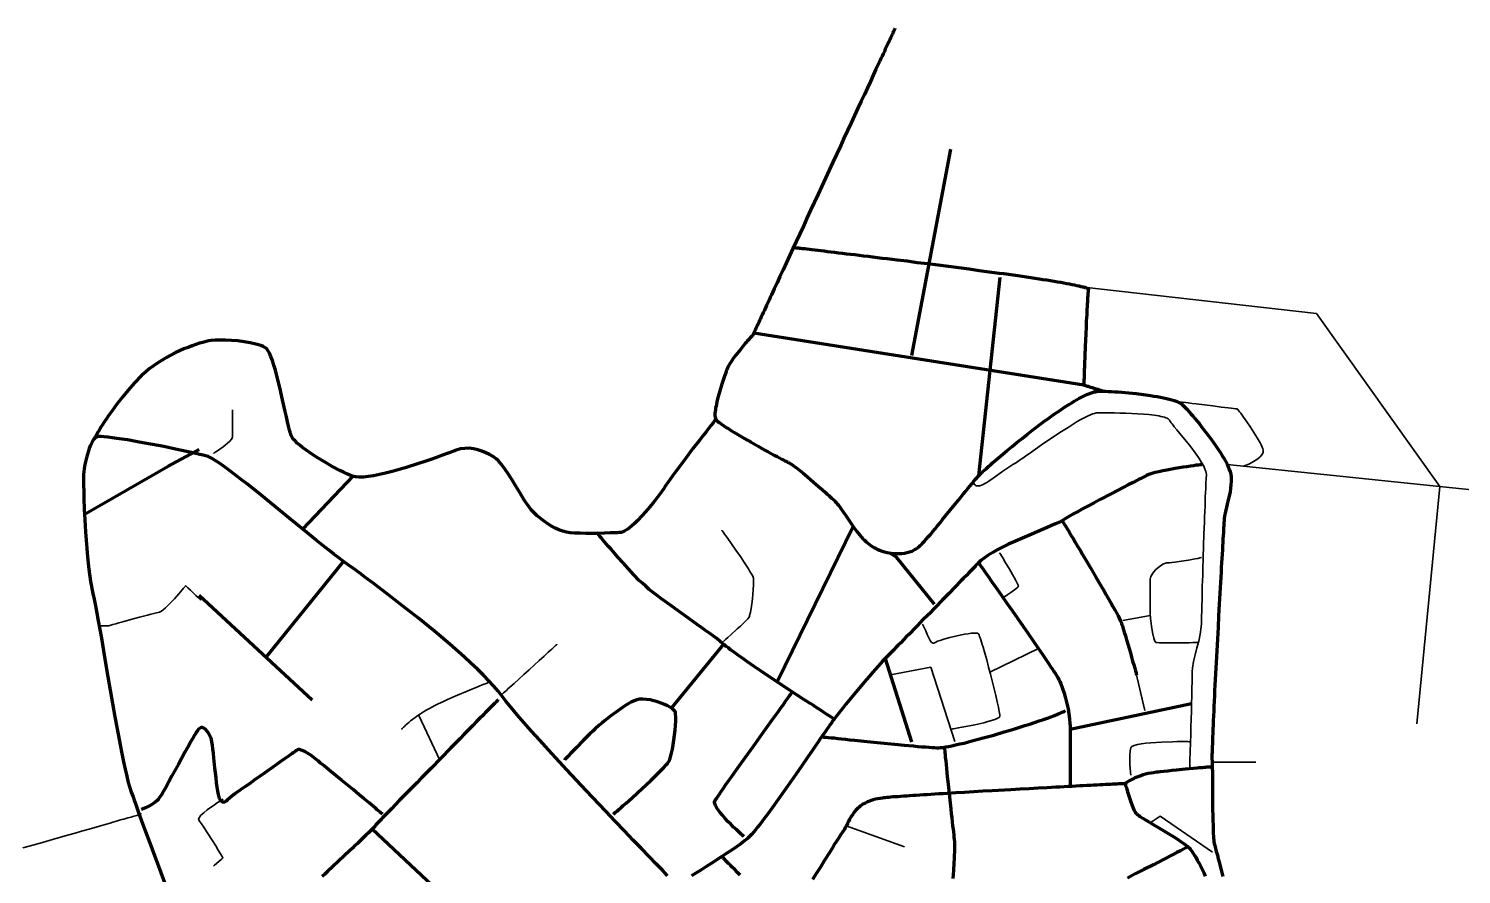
# Model space of a CAD drawing. Header units: inches. Extents: x -107 to 376, y -240 to 294.
# Drawn here: x 55.1 to 160.8, y 177.6 to 240 of the extents above; entities that cross this region are included whole.
import ezdxf

# ---------------------------------------------------------------- set-up
doc = ezdxf.new("R2010")
doc.units = ezdxf.units.IN
doc.header["$MEASUREMENT"] = 0
for name, color, linetype in [('Routes 2', 7, 'Continuous'), ('Routes 3', 7, 'Continuous'), ('Routes 4', 7, 'Continuous')]:
    doc.layers.add(name, color=color, linetype=linetype)

msp = doc.modelspace()

# ---------------------------------------------------------------- linework, layer by layer
at = {"layer": 'Routes 2', "color": 7, "lineweight": 106, "true_color": 0xffffff}
msp.add_lwpolyline([(102.24, 177.53), (101.85, 177.93), (101.39, 178.4), (100.87, 178.94), (100.31, 179.53), (99.7, 180.16), (99.05, 180.84), (98.37, 181.55), (97.67, 182.29), (96.24, 183.81), (94.81, 185.34), (93.45, 186.82), (92.8, 187.53), (92.2, 188.2), (91.64, 188.83), (91.13, 189.41), (90.69, 189.94), (90.31, 190.4), (90, 190.79), (89.73, 191.14), (89.41, 191.52), (89.05, 191.91), (88.65, 192.33), (88.21, 192.76), (87.73, 193.21), (87.23, 193.67), (86.16, 194.61), (85.03, 195.57), (83.86, 196.52), (82.69, 197.44), (81.55, 198.32), (80.48, 199.13), (79.98, 199.51), (79.51, 199.86), (79.07, 200.18), (78.67, 200.47), (78.31, 200.73), (77.98, 200.98), (77.61, 201.26), (77.21, 201.57), (76.78, 201.91), (76.32, 202.28), (75.35, 203.07), (74.32, 203.9), (72.25, 205.6), (71.25, 206.4), (70.78, 206.76), (70.34, 207.11), (69.92, 207.42), (69.53, 207.71), (69.17, 207.95), (68.85, 208.16), (68.58, 208.32), (68.35, 208.44), (67.97, 208.55), (67.72, 208.61), (67.43, 208.68), (67.1, 208.75), (66.74, 208.83), (65.94, 209), (65.07, 209.18), (63.25, 209.52), (62.39, 209.67), (61.6, 209.79), (61.26, 209.84), (60.94, 209.88), (60.67, 209.91), (60.44, 209.92), (60.26, 209.93), (60.14, 209.91), (60.01, 209.84), (59.89, 209.71), (59.78, 209.52), (59.67, 209.29), (59.56, 209.03), (59.38, 208.44), (59.24, 207.85), (59.19, 207.57), (59.16, 207.33), (59.15, 207.12), (59.15, 207.02), (59.15, 206.88), (59.15, 206.71), (59.15, 206.5), (59.15, 206.25), (59.16, 205.98), (59.17, 205.33), (59.19, 204.59), (59.23, 203.78), (59.28, 202.9), (59.43, 201.06), (59.54, 200.13), (59.67, 199.22), (59.83, 198.35), (59.92, 197.92), (60.02, 197.44), (60.12, 196.9), (60.23, 196.32), (60.34, 195.7), (60.46, 195.05), (60.7, 193.66), (60.95, 192.2), (61.46, 189.25), (61.72, 187.84), (61.85, 187.18), (61.98, 186.54), (62.1, 185.94), (62.22, 185.39), (62.34, 184.88), (62.45, 184.42), (62.57, 184.02), (62.67, 183.69), (62.73, 183.53), (62.8, 183.34), (62.88, 183.11), (62.97, 182.86), (63.18, 182.27), (63.43, 181.58), (63.72, 180.8), (64.03, 179.95), (64.38, 179.02), (64.74, 178.05), (65.12, 177.03)], dxfattribs=at)
at = {"layer": 'Routes 3', "color": 7, "lineweight": 70, "true_color": 0xffffff}
for points in [[(119, 240.01), (119, 240), (118.99, 239.98), (118.98, 239.96), (118.97, 239.92), (118.94, 239.88), (118.92, 239.82), (118.89, 239.76), (118.86, 239.69), (118.82, 239.6), (118.78, 239.51), (118.73, 239.41), (118.68, 239.3), (118.63, 239.19), (118.57, 239.06), (118.51, 238.93), (118.44, 238.79), (118.37, 238.64), (118.3, 238.49), (118.23, 238.33), (118.15, 238.16), (118.07, 237.98), (117.98, 237.8), (117.89, 237.61), (117.8, 237.42), (117.71, 237.21), (117.61, 237.01), (117.41, 236.58), (117.2, 236.12), (116.99, 235.65), (116.76, 235.16), (116.52, 234.65), (116.28, 234.13), (116.03, 233.6), (115.78, 233.05), (115.52, 232.49), (115.25, 231.92), (114.99, 231.34), (114.44, 230.17), (113.89, 228.98), (113.34, 227.79), (112.79, 226.61), (112.52, 226.03), (112.26, 225.45), (111.99, 224.88), (111.73, 224.32), (111.48, 223.78), (111.23, 223.24), (110.99, 222.72), (110.76, 222.22), (110.53, 221.73), (110.31, 221.26), (110.1, 220.81), (109.91, 220.38), (109.81, 220.17), (109.72, 219.97), (109.63, 219.78), (109.54, 219.59), (109.46, 219.41), (109.38, 219.24), (109.3, 219.07), (109.22, 218.91), (109.15, 218.76), (109.09, 218.61), (109.02, 218.47), (108.96, 218.34), (108.9, 218.22), (108.85, 218.1), (108.8, 218), (108.76, 217.9), (108.72, 217.81), (108.68, 217.73), (108.65, 217.66), (108.62, 217.6), (108.59, 217.54), (108.57, 217.5), (108.56, 217.47), (108.55, 217.44), (108.54, 217.43), (108.54, 217.43), (108.54, 217.43), (108.52, 217.41), (108.5, 217.39), (108.47, 217.36), (108.43, 217.31), (108.38, 217.26), (108.33, 217.2), (108.27, 217.13), (108.2, 217.05), (108.12, 216.96), (108.04, 216.87), (107.96, 216.78), (107.79, 216.57), (107.61, 216.35), (107.25, 215.9), (107.08, 215.67), (106.93, 215.44), (106.86, 215.34), (106.8, 215.23), (106.74, 215.13), (106.69, 215.04), (106.61, 214.85), (106.57, 214.75), (106.53, 214.63), (106.48, 214.51), (106.43, 214.38), (106.38, 214.24), (106.33, 214.09), (106.23, 213.78), (106.13, 213.46), (106.04, 213.13), (105.95, 212.8), (105.87, 212.48), (105.84, 212.32), (105.81, 212.17), (105.78, 212.03), (105.76, 211.89), (105.75, 211.77), (105.73, 211.65), (105.73, 211.54), (105.73, 211.44), (105.74, 211.35), (105.76, 211.27), (105.78, 211.21), (105.79, 211.19), (105.82, 211.16), (105.84, 211.13), (105.88, 211.09), (105.92, 211.06), (105.97, 211.02), (106.02, 210.97), (106.08, 210.93), (106.22, 210.83), (106.38, 210.72), (106.56, 210.6), (106.75, 210.48), (106.96, 210.35), (107.18, 210.22), (107.41, 210.08), (107.66, 209.93), (107.9, 209.79), (108.41, 209.5), (108.92, 209.21), (109.17, 209.07), (109.42, 208.93), (109.66, 208.8), (109.89, 208.68), (110.1, 208.56), (110.31, 208.45), (110.5, 208.35), (110.67, 208.26), (110.82, 208.18), (110.89, 208.14), (110.95, 208.11), (111.01, 208.08), (111.06, 208.05), (111.1, 208.03), (111.14, 208.01), (111.22, 207.97), (111.31, 207.91), (111.41, 207.85), (111.51, 207.78), (111.62, 207.7), (111.74, 207.61), (111.86, 207.52), (111.99, 207.42), (112.25, 207.21), (112.53, 206.98), (112.81, 206.74), (113.37, 206.25), (113.64, 206.02), (113.89, 205.79), (114.01, 205.68), (114.13, 205.58), (114.23, 205.48), (114.34, 205.38), (114.43, 205.3), (114.52, 205.22), (114.6, 205.14), (114.68, 205.05), (114.76, 204.95), (114.85, 204.85), (114.94, 204.74), (115.02, 204.62), (115.2, 204.36), (115.39, 204.09), (115.58, 203.8), (115.78, 203.51), (115.99, 203.21), (116.2, 202.93), (116.42, 202.65), (116.65, 202.39), (116.77, 202.27), (116.89, 202.15), (117.01, 202.05), (117.14, 201.95), (117.26, 201.86), (117.39, 201.78), (117.45, 201.74), (117.47, 201.73), (117.48, 201.73), (117.5, 201.72), (117.57, 201.68), (117.71, 201.61), (117.86, 201.55), (118, 201.5), (118.15, 201.45), (118.43, 201.38), (118.71, 201.32), (118.99, 201.29), (119.26, 201.29), (119.39, 201.29), (119.45, 201.3), (119.51, 201.3), (119.71, 201.33), (119.91, 201.37), (120.09, 201.42), (120.27, 201.48), (120.43, 201.56), (120.58, 201.64), (120.66, 201.69), (120.69, 201.72), (120.71, 201.73), (120.74, 201.76), (120.79, 201.79), (120.83, 201.84), (120.88, 201.88), (120.94, 201.94), (121.05, 202.06), (121.18, 202.2), (121.32, 202.35), (121.47, 202.52), (121.64, 202.71), (121.8, 202.91), (121.98, 203.12), (122.16, 203.34), (122.35, 203.57), (122.53, 203.8), (123.31, 204.76), (123.69, 205.23), (123.87, 205.46), (124.05, 205.68), (124.23, 205.9), (124.39, 206.1), (124.55, 206.29), (124.7, 206.47), (124.84, 206.64), (124.96, 206.78), (125.08, 206.91), (125.13, 206.97), (125.18, 207.02), (125.23, 207.08), (125.29, 207.14), (125.36, 207.2), (125.44, 207.28), (125.53, 207.36), (125.62, 207.45), (125.73, 207.55), (125.84, 207.65), (125.95, 207.75), (126.08, 207.86), (126.21, 207.98), (126.35, 208.1), (126.5, 208.23), (126.65, 208.35), (126.96, 208.62), (127.3, 208.9), (127.65, 209.19), (128.01, 209.49), (128.39, 209.79), (128.78, 210.1), (129.17, 210.4), (129.96, 211), (130.36, 211.29), (130.75, 211.57), (131.14, 211.83), (131.51, 212.08), (131.88, 212.31), (132.06, 212.42), (132.23, 212.53), (132.4, 212.63), (132.57, 212.72), (132.73, 212.8), (132.88, 212.88), (133.03, 212.96), (133.18, 213.02), (133.32, 213.08), (133.45, 213.13), (133.58, 213.17), (133.7, 213.21), (133.81, 213.23), (133.91, 213.25), (134.1, 213.26), (134.3, 213.26), (134.52, 213.26), (134.74, 213.25), (134.98, 213.24), (135.23, 213.23), (135.48, 213.22), (135.74, 213.2), (136.27, 213.15), (136.81, 213.1), (137.35, 213.03), (137.87, 212.95), (138.12, 212.91), (138.37, 212.87), (138.61, 212.82), (138.83, 212.78), (139.05, 212.73), (139.25, 212.68), (139.44, 212.63), (139.61, 212.58), (139.76, 212.53), (139.9, 212.47), (140.01, 212.42), (140.11, 212.36), (140.18, 212.31), (140.21, 212.28), (140.25, 212.24), (140.29, 212.2), (140.34, 212.15), (140.44, 212.04), (140.56, 211.91), (140.69, 211.77), (140.83, 211.61), (140.98, 211.44), (141.14, 211.25), (141.3, 211.05), (141.47, 210.85), (141.64, 210.63), (142, 210.18), (142.35, 209.72), (142.68, 209.24), (142.84, 209.01), (143, 208.77), (143.14, 208.54), (143.28, 208.32), (143.4, 208.1), (143.51, 207.89), (143.6, 207.69), (143.68, 207.5), (143.75, 207.32), (143.79, 207.16), (143.8, 207.08), (143.81, 207.01), (143.82, 206.87), (143.82, 206.61), (143.8, 206.35), (143.77, 206.1), (143.74, 205.85), (143.69, 205.62), (143.58, 205.16), (143.47, 204.71), (143.37, 204.28), (143.33, 204.07), (143.3, 203.86), (143.29, 203.64), (143.28, 203.61), (143.28, 203.57), (143.27, 203.46), (143.27, 203.34), (143.26, 203.19), (143.25, 203.02), (143.24, 202.82), (143.23, 202.61), (143.21, 202.37), (143.2, 202.12), (143.18, 201.85), (143.17, 201.56), (143.15, 201.26), (143.13, 200.94), (143.11, 200.61), (143.09, 200.26), (143.07, 199.91), (143.05, 199.54), (143.03, 199.16), (143.01, 198.77), (142.99, 198.37), (142.96, 197.96), (142.94, 197.55), (142.89, 196.71), (142.85, 195.86), (142.8, 194.99), (142.76, 194.13), (142.71, 193.27), (142.67, 192.42), (142.62, 191.59), (142.6, 191.19), (142.58, 190.8), (142.57, 190.41), (142.55, 190.04), (142.53, 189.67), (142.51, 189.32), (142.5, 188.98), (142.48, 188.65), (142.47, 188.34), (142.46, 188.04), (142.45, 187.76), (142.43, 187.5), (142.43, 187.25), (142.42, 187.03), (142.41, 186.82), (142.41, 186.64), (142.4, 186.47), (142.4, 186.33), (142.4, 186.22), (142.4, 186.17), (142.4, 186.12), (142.41, 185.98), (142.41, 185.82), (142.42, 185.63), (142.42, 185.44), (142.43, 185.22), (142.43, 184.99), (142.43, 184.75), (142.43, 184.5), (142.44, 184.24), (142.44, 183.98), (142.44, 183.43), (142.45, 182.88), (142.45, 182.33), (142.46, 182.06), (142.46, 181.8), (142.47, 181.55), (142.48, 181.3), (142.48, 181.07), (142.49, 180.85), (142.5, 180.65), (142.51, 180.46), (142.52, 180.29), (142.54, 180.15), (142.55, 180.02), (142.57, 179.91), (142.61, 179.75), (142.63, 179.66), (142.66, 179.55), (142.69, 179.44), (142.72, 179.32), (142.76, 179.2), (142.8, 179.06), (142.87, 178.77), (142.96, 178.47), (143.04, 178.15), (143.21, 177.48)], [(123.12, 231.13), (120.24, 215.9)], [(111.52, 223.87), (111.53, 223.87), (111.53, 223.87), (111.55, 223.87), (111.56, 223.87), (111.58, 223.86), (111.6, 223.86), (111.63, 223.86), (111.66, 223.86), (111.7, 223.85), (111.74, 223.85), (111.79, 223.84), (111.83, 223.84), (111.89, 223.83), (111.94, 223.82), (112.07, 223.81), (112.2, 223.79), (112.36, 223.78), (112.52, 223.76), (112.7, 223.74), (112.89, 223.71), (113.1, 223.69), (113.31, 223.66), (113.54, 223.64), (113.78, 223.61), (114.03, 223.58), (114.29, 223.55), (114.56, 223.52), (114.85, 223.48), (115.13, 223.45), (115.43, 223.41), (115.74, 223.38), (116.05, 223.34), (116.38, 223.3), (116.7, 223.26), (117.04, 223.22), (117.38, 223.18), (117.73, 223.14), (118.08, 223.09), (118.44, 223.05), (118.8, 223), (119.17, 222.96), (119.91, 222.87), (120.66, 222.77), (121.43, 222.68), (122.96, 222.48), (123.72, 222.38), (124.48, 222.28), (125.23, 222.18), (125.97, 222.08), (126.33, 222.03), (126.69, 221.98), (127.04, 221.94), (127.39, 221.89), (127.73, 221.84), (128.07, 221.79), (128.4, 221.74), (128.72, 221.7), (129.03, 221.65), (129.34, 221.6), (129.64, 221.56), (129.93, 221.51), (130.21, 221.47), (130.49, 221.42), (130.75, 221.38), (131, 221.34), (131.24, 221.3), (131.47, 221.26), (131.69, 221.22), (131.89, 221.18), (132.09, 221.14), (132.27, 221.11), (132.44, 221.07), (132.59, 221.04), (132.73, 221), (132.85, 220.97), (132.91, 220.96), (132.96, 220.94), (133.01, 220.93), (133.06, 220.91), (133.1, 220.9), (133.14, 220.88), (133.17, 220.87), (133.2, 220.86), (133.22, 220.85), (133.25, 220.83), (133.26, 220.82), (133.27, 220.81), (133.28, 220.8), (133.29, 220.79), (133.28, 220.77), (133.28, 220.74), (133.27, 220.71), (133.27, 220.67), (133.27, 220.63), (133.26, 220.59), (133.26, 220.54), (133.25, 220.49), (133.25, 220.43), (133.24, 220.31), (133.23, 220.17), (133.22, 220.02), (133.21, 219.86), (133.2, 219.68), (133.19, 219.49), (133.18, 219.3), (133.17, 219.1), (133.16, 218.88), (133.14, 218.67), (133.13, 218.44), (133.12, 218.21), (133.11, 217.98), (133.09, 217.51), (133.07, 217.03), (133.05, 216.56), (133.04, 216.33), (133.03, 216.1), (133.02, 215.88), (133.01, 215.66), (133, 215.45), (133, 215.24), (132.99, 215.05), (132.98, 214.86), (132.97, 214.69), (132.97, 214.52), (132.96, 214.37), (132.96, 214.24), (132.95, 214.11), (132.95, 214.06), (132.95, 214), (132.95, 213.96), (132.95, 213.91), (132.94, 213.87), (132.94, 213.84), (132.94, 213.81), (132.94, 213.78), (132.94, 213.76), (132.94, 213.74), (132.94, 213.73), (132.94, 213.73), (132.94, 213.73), (132.95, 213.72), (132.96, 213.72), (132.97, 213.72), (132.99, 213.71), (133.01, 213.7), (133.04, 213.69), (133.1, 213.68), (133.18, 213.65), (133.26, 213.63), (133.36, 213.6), (133.46, 213.57), (133.56, 213.54), (133.77, 213.47), (133.98, 213.41), (134.08, 213.38), (134.17, 213.35), (134.25, 213.32), (134.32, 213.3), (134.38, 213.28), (134.41, 213.28), (134.43, 213.27), (134.44, 213.26), (134.45, 213.26), (134.46, 213.26), (134.46, 213.26)], [(126.74, 221.66), (125.18, 207.02)], [(105.79, 211.2), (105.78, 211.19), (105.77, 211.17), (105.74, 211.13), (105.7, 211.08), (105.59, 210.94), (105.45, 210.76), (105.28, 210.54), (105.08, 210.28), (104.86, 210), (104.62, 209.69), (104.11, 209.03), (103.59, 208.34), (103.08, 207.67), (102.85, 207.35), (102.63, 207.06), (102.44, 206.8), (102.27, 206.56), (102.14, 206.37), (102.04, 206.21), (101.94, 206.05), (101.81, 205.87), (101.67, 205.68), (101.52, 205.47), (101.17, 205.03), (100.79, 204.57), (100.39, 204.12), (99.99, 203.7), (99.8, 203.52), (99.61, 203.34), (99.42, 203.19), (99.25, 203.07), (99.08, 202.97), (98.93, 202.89), (98.8, 202.85), (98.67, 202.84), (98.53, 202.83), (98.37, 202.82), (98, 202.81), (97.58, 202.79), (97.14, 202.78), (96.23, 202.78), (95.79, 202.79), (95.4, 202.8), (95.05, 202.83), (94.77, 202.87), (94.5, 202.94), (94.22, 203.04), (93.94, 203.16), (93.66, 203.31), (93.39, 203.49), (93.13, 203.67), (92.62, 204.08), (92.39, 204.29), (92.29, 204.4), (92.17, 204.53), (92.05, 204.69), (91.92, 204.87), (91.79, 205.07), (91.64, 205.28), (91.35, 205.75), (91.05, 206.26), (90.74, 206.76), (90.43, 207.24), (90.13, 207.67), (89.99, 207.86), (89.86, 208.02), (89.73, 208.16), (89.6, 208.27), (89.36, 208.44), (89.1, 208.59), (88.83, 208.73), (88.54, 208.85), (88.23, 208.95), (87.92, 209.02), (87.6, 209.06), (87.28, 209.05), (86.96, 209.01), (86.63, 208.91), (86.45, 208.84), (86.2, 208.75), (85.91, 208.64), (85.56, 208.52), (85.18, 208.38), (84.76, 208.23), (84.32, 208.08), (83.85, 207.93), (82.88, 207.62), (81.91, 207.35), (81.43, 207.23), (80.98, 207.12), (80.55, 207.03), (80.15, 206.97), (79.79, 206.93), (79.47, 206.92), (79.2, 206.94), (79.09, 206.97), (78.99, 207), (78.79, 207.08), (78.56, 207.18), (78.32, 207.29), (78.05, 207.42), (77.5, 207.72), (76.92, 208.05), (76.34, 208.4), (75.8, 208.76), (75.54, 208.94), (75.31, 209.11), (75.1, 209.28), (74.91, 209.44), (74.75, 209.6), (74.62, 209.74), (74.53, 209.86), (74.47, 209.99), (74.41, 210.16), (74.34, 210.4), (74.27, 210.68), (74.19, 211.02), (74.11, 211.38), (74.02, 211.78), (73.83, 212.64), (73.62, 213.53), (73.41, 214.4), (73.3, 214.81), (73.19, 215.18), (73.08, 215.53), (72.97, 215.83), (72.86, 216.08), (72.75, 216.28), (72.69, 216.35), (72.64, 216.41), (72.52, 216.49), (72.39, 216.56), (72.23, 216.63), (72.05, 216.69), (71.86, 216.74), (71.44, 216.84), (70.99, 216.91), (70.52, 216.97), (70.06, 217), (69.61, 217.02), (69.21, 217.03), (69.03, 217.03), (68.87, 217.02), (68.57, 217), (68.39, 216.97), (68.19, 216.93), (67.96, 216.87), (67.71, 216.8), (67.44, 216.71), (67.15, 216.61), (66.86, 216.5), (66.55, 216.38), (65.91, 216.09), (65.26, 215.75), (64.62, 215.36), (64, 214.91), (63.71, 214.67), (63.43, 214.42), (62.91, 213.88), (62.44, 213.34), (62, 212.81), (61.6, 212.3), (61.42, 212.06), (61.26, 211.83), (61.1, 211.62), (60.96, 211.42), (60.84, 211.23), (60.72, 211.06), (60.63, 210.92), (60.55, 210.79), (60.48, 210.69), (60.43, 210.61), (60.4, 210.56), (60.38, 210.53), (60.37, 210.51), (60.34, 210.46), (60.29, 210.37), (60.22, 210.26), (60.07, 210.01), (60.01, 209.9), (59.95, 209.8), (59.91, 209.74), (59.9, 209.72)], [(108.6, 217.57), (132.94, 213.73)], [(59.15, 204.14), (65.38, 207.73), (67.67, 208.96)], [(141.64, 207.85), (141.63, 207.85), (141.61, 207.84), (141.58, 207.84), (141.53, 207.84), (141.41, 207.82), (141.24, 207.8), (141.04, 207.77), (140.81, 207.74), (140.55, 207.7), (140.27, 207.66), (139.68, 207.57), (139.07, 207.45), (138.77, 207.39), (138.48, 207.33), (138.22, 207.26), (137.97, 207.19), (137.75, 207.12), (137.57, 207.04), (137.49, 207), (137.4, 206.96), (137.29, 206.91), (137.17, 206.84), (137.04, 206.78), (136.9, 206.7), (136.58, 206.54), (136.23, 206.36), (135.84, 206.16), (135.43, 205.95), (135.01, 205.72), (134.15, 205.27), (133.72, 205.04), (133.3, 204.82), (132.9, 204.61), (132.53, 204.4), (132.19, 204.22), (131.89, 204.05), (131.76, 203.97), (131.64, 203.91), (131.53, 203.84), (131.44, 203.79), (131.29, 203.69), (131.2, 203.64), (131.1, 203.59), (130.98, 203.54), (130.86, 203.48), (130.57, 203.35), (130.25, 203.21), (129.89, 203.06), (129.5, 202.9), (129.1, 202.73), (128.25, 202.36), (127.4, 201.98), (127, 201.78), (126.6, 201.58), (126.24, 201.38), (125.9, 201.18), (125.61, 200.98), (125.35, 200.78), (125.25, 200.68), (125.15, 200.59), (125.04, 200.48), (124.92, 200.35), (124.78, 200.2), (124.63, 200.04), (124.46, 199.87), (124.28, 199.68), (124.08, 199.48), (123.88, 199.27), (123.44, 198.82), (122.98, 198.35), (122.49, 197.85), (121.5, 196.82), (121, 196.32), (120.52, 195.83), (120.06, 195.36), (119.85, 195.14), (119.64, 194.92), (119.44, 194.72), (119.26, 194.53), (119.08, 194.36), (118.92, 194.19), (118.78, 194.05), (118.65, 193.91), (118.54, 193.8), (118.44, 193.7), (118.37, 193.63), (118.31, 193.57), (118.22, 193.48), (118.1, 193.35), (117.95, 193.18), (117.77, 192.99), (117.58, 192.76), (117.36, 192.52), (117.13, 192.25), (116.89, 191.97), (116.64, 191.68), (116.13, 191.07), (115.63, 190.47), (115.4, 190.18), (115.17, 189.9), (114.96, 189.64), (114.77, 189.4), (114.6, 189.18), (114.52, 189.08), (114.44, 188.97), (114.35, 188.83), (114.24, 188.68), (114.11, 188.5), (113.98, 188.31), (113.83, 188.09), (113.67, 187.87), (113.5, 187.62), (113.33, 187.37), (113.14, 187.1), (112.95, 186.82), (112.55, 186.24), (112.13, 185.63), (111.7, 185), (110.82, 183.75), (110.39, 183.15), (109.98, 182.57), (109.77, 182.29), (109.58, 182.03), (109.39, 181.78), (109.21, 181.54), (109.04, 181.32), (108.87, 181.11), (108.72, 180.92), (108.58, 180.75), (108.45, 180.6), (108.33, 180.47), (108.23, 180.37), (108.13, 180.28), (108.02, 180.19), (107.91, 180.1), (107.64, 179.89), (107.33, 179.67), (106.99, 179.44), (106.62, 179.19), (106.24, 178.94), (105.46, 178.43), (105.07, 178.18), (104.69, 177.95), (104.32, 177.72), (103.99, 177.52)], [(79.02, 206.99), (75.31, 203.1)], [(110.33, 191.83), (115.94, 203.29)], [(131.35, 203.73), (131.35, 203.73), (131.36, 203.71), (131.38, 203.69), (131.4, 203.66), (131.45, 203.56), (131.53, 203.44), (131.62, 203.28), (131.73, 203.1), (131.86, 202.89), (132, 202.66), (132.15, 202.4), (132.31, 202.13), (132.49, 201.84), (132.67, 201.54), (132.85, 201.23), (133.05, 200.9), (133.44, 200.24), (133.84, 199.56), (134.23, 198.89), (134.42, 198.57), (134.6, 198.26), (134.77, 197.95), (134.94, 197.66), (135.09, 197.39), (135.23, 197.14), (135.36, 196.91), (135.47, 196.7), (135.56, 196.52), (135.64, 196.36), (135.7, 196.24), (135.73, 196.14), (135.76, 196.06), (135.79, 195.97), (135.85, 195.75), (135.93, 195.5), (136.02, 195.22), (136.1, 194.92), (136.2, 194.6), (136.38, 193.96), (136.47, 193.65), (136.55, 193.35), (136.63, 193.08), (136.7, 192.84), (136.73, 192.74), (136.75, 192.65), (136.78, 192.56), (136.8, 192.49), (136.81, 192.44), (136.82, 192.4), (136.83, 192.37), (136.83, 192.36)], [(114.54, 189.09), (114.52, 189.1), (114.49, 189.12), (114.44, 189.15), (114.36, 189.2), (114.27, 189.26), (114.16, 189.33), (114.04, 189.41), (113.89, 189.5), (113.74, 189.6), (113.56, 189.72), (113.38, 189.83), (113.18, 189.96), (112.97, 190.1), (112.76, 190.24), (112.29, 190.54), (111.8, 190.86), (111.28, 191.2), (110.21, 191.91), (109.15, 192.62), (108.63, 192.97), (108.14, 193.31), (107.68, 193.63), (107.47, 193.78), (107.26, 193.93), (107.07, 194.07), (106.89, 194.2), (106.72, 194.33), (106.56, 194.44), (106.43, 194.55), (106.3, 194.65), (106.09, 194.83), (105.86, 195.02), (105.6, 195.22), (105.33, 195.42), (105.04, 195.63), (104.74, 195.85), (104.43, 196.07), (103.78, 196.53), (103.1, 197.01), (102.44, 197.48), (101.79, 197.96), (101.48, 198.19), (101.18, 198.43), (100.89, 198.65), (100.63, 198.88), (100.38, 199.1), (100.15, 199.31), (99.75, 199.73), (98.95, 200.6), (98.57, 201.03), (98.21, 201.44), (98.04, 201.63), (97.88, 201.82), (97.73, 201.99), (97.59, 202.16), (97.46, 202.31), (97.35, 202.44), (97.25, 202.56), (97.17, 202.66), (97.1, 202.74), (97.05, 202.8), (97.02, 202.83), (97.01, 202.85)], [(121.94, 197.56), (119.12, 201.03), (118.62, 201.34)], [(78.32, 200.73), (72.61, 193.67)], [(125.18, 200.62), (125.19, 200.6), (125.21, 200.57), (125.25, 200.51), (125.31, 200.43), (125.38, 200.33), (125.47, 200.21), (125.56, 200.07), (125.67, 199.91), (125.8, 199.74), (125.93, 199.55), (126.07, 199.35), (126.22, 199.14), (126.38, 198.91), (126.55, 198.67), (126.72, 198.43), (126.9, 198.17), (127.27, 197.64), (127.66, 197.09), (128.45, 195.96), (128.84, 195.4), (129.22, 194.85), (129.58, 194.32), (129.75, 194.07), (129.92, 193.83), (130.07, 193.6), (130.22, 193.38), (130.36, 193.17), (130.49, 192.97), (130.61, 192.79), (130.72, 192.62), (130.82, 192.47), (130.9, 192.34), (130.97, 192.23), (131.03, 192.14), (131.11, 191.99), (131.18, 191.85), (131.25, 191.69), (131.38, 191.35), (131.5, 190.99), (131.6, 190.62), (131.7, 190.23), (131.78, 189.84), (131.84, 189.46), (131.89, 189.1), (131.92, 188.75), (131.93, 188.59), (131.94, 188.44), (131.94, 188.29), (131.94, 188.12), (131.94, 187.93), (131.94, 187.72), (131.94, 187.49), (131.94, 187.25), (131.94, 186.73), (131.94, 186.2), (131.94, 185.67), (131.94, 185.42), (131.94, 185.18), (131.94, 184.96), (131.94, 184.76), (131.94, 184.57), (131.94, 184.42), (131.94, 184.29), (131.94, 184.19), (131.94, 184.16), (131.94, 184.13), (131.94, 184.12), (131.94, 184.11)], [(76.02, 190.49), (67.67, 198.19)], [(106.37, 194.6), (102.51, 189.9)], [(118.3, 193.56), (120.24, 187.41)], [(89.72, 190.49), (89.72, 190.48), (89.7, 190.47), (89.68, 190.44), (89.65, 190.41), (89.61, 190.37), (89.56, 190.32), (89.5, 190.26), (89.44, 190.2), (89.37, 190.13), (89.29, 190.05), (89.2, 189.96), (89.11, 189.87), (89.01, 189.76), (88.9, 189.66), (88.79, 189.54), (88.68, 189.42), (88.55, 189.3), (88.42, 189.17), (88.15, 188.9), (87.86, 188.6), (87.56, 188.29), (87.24, 187.97), (86.91, 187.63), (86.57, 187.29), (86.22, 186.93), (85.51, 186.21), (84.79, 185.47), (84.07, 184.74), (83.73, 184.39), (83.39, 184.04), (83.06, 183.7), (82.74, 183.38), (82.44, 183.07), (82.15, 182.77), (81.88, 182.5), (81.76, 182.37), (81.64, 182.24), (81.52, 182.12), (81.41, 182), (81.31, 181.9), (81.21, 181.79), (81.12, 181.7), (81.03, 181.61), (80.96, 181.53), (80.89, 181.45), (80.82, 181.39), (80.77, 181.33), (80.72, 181.28), (80.69, 181.23), (80.63, 181.17), (80.57, 181.1), (80.49, 181.01), (80.39, 180.92), (80.28, 180.8), (80.15, 180.68), (80.01, 180.55), (79.86, 180.4), (79.7, 180.25), (79.53, 180.09), (79.35, 179.92), (79.17, 179.75), (78.98, 179.57), (78.78, 179.38), (78.37, 179), (77.55, 178.22), (77.14, 177.84), (76.95, 177.65), (76.76, 177.47)], [(98.25, 182.08), (98.27, 182.09), (98.32, 182.14), (98.4, 182.21), (98.51, 182.3), (98.64, 182.42), (98.8, 182.56), (98.97, 182.71), (99.17, 182.88), (99.59, 183.26), (100.05, 183.68), (100.99, 184.55), (101.42, 184.97), (101.62, 185.16), (101.8, 185.35), (101.96, 185.52), (102.1, 185.68), (102.22, 185.82), (102.31, 185.94), (102.37, 186.04), (102.4, 186.12), (102.43, 186.21), (102.46, 186.31), (102.52, 186.56), (102.59, 186.86), (102.65, 187.19), (102.71, 187.54), (102.8, 188.27), (102.83, 188.62), (102.85, 188.94), (102.85, 189.23), (102.83, 189.46), (102.81, 189.56), (102.79, 189.64), (102.71, 189.74), (102.6, 189.84), (102.44, 189.95), (102.24, 190.06), (102.01, 190.16), (101.76, 190.26), (101.5, 190.36), (101.22, 190.43), (100.94, 190.5), (100.67, 190.54), (100.41, 190.56), (100.17, 190.55), (99.96, 190.51), (99.76, 190.44), (99.55, 190.34), (99.32, 190.2), (99.08, 190.05), (98.57, 189.7), (98.06, 189.32), (97.59, 188.95), (97.38, 188.78), (97.2, 188.63), (96.89, 188.36), (96.71, 188.19), (96.49, 187.99), (96.26, 187.75), (96.01, 187.5), (95.52, 187), (95.29, 186.76), (95.08, 186.54), (94.9, 186.36), (94.77, 186.22), (94.71, 186.16), (94.68, 186.12), (94.65, 186.1), (94.65, 186.09)], [(107.86, 180.43), (107.85, 180.44), (107.83, 180.46), (107.8, 180.49), (107.76, 180.52), (107.7, 180.57), (107.64, 180.63), (107.57, 180.69), (107.49, 180.77), (107.31, 180.93), (107.11, 181.12), (106.9, 181.33), (106.69, 181.54), (106.48, 181.76), (106.28, 181.99), (106.1, 182.21), (105.95, 182.42), (105.88, 182.52), (105.82, 182.61), (105.78, 182.7), (105.74, 182.78), (105.72, 182.86), (105.71, 182.93), (105.71, 182.99), (105.73, 183.05), (105.75, 183.08), (105.77, 183.12), (105.8, 183.17), (105.84, 183.23), (105.89, 183.29), (105.94, 183.37), (105.99, 183.45), (106.06, 183.55), (106.12, 183.65), (106.2, 183.75), (106.36, 183.99), (106.54, 184.25), (106.74, 184.53), (106.95, 184.83), (107.18, 185.15), (107.42, 185.48), (107.66, 185.83), (108.17, 186.54), (108.69, 187.27), (109.21, 187.99), (109.46, 188.34), (109.71, 188.69), (109.95, 189.02), (110.18, 189.33), (110.39, 189.63), (110.59, 189.91), (110.78, 190.17), (110.94, 190.4), (111.02, 190.5), (111.09, 190.6), (111.15, 190.69), (111.21, 190.77), (111.26, 190.84), (111.31, 190.91), (111.35, 190.96), (111.38, 191.01), (111.41, 191.05), (111.43, 191.07), (111.44, 191.09), (111.45, 191.09)], [(113.62, 187.78), (113.64, 187.78), (113.7, 187.78), (113.8, 187.76), (113.94, 187.75), (114.11, 187.73), (114.31, 187.71), (114.53, 187.69), (114.79, 187.66), (115.07, 187.63), (115.37, 187.6), (115.68, 187.56), (116.02, 187.53), (116.72, 187.45), (117.46, 187.38), (118.97, 187.23), (119.69, 187.16), (120.04, 187.13), (120.37, 187.1), (120.69, 187.07), (120.98, 187.05), (121.26, 187.03), (121.51, 187.01), (121.74, 186.99), (121.94, 186.98), (122.1, 186.97), (122.24, 186.97), (122.37, 186.98), (122.54, 187), (122.73, 187.03), (122.96, 187.07), (123.21, 187.12), (123.49, 187.18), (123.79, 187.25), (124.11, 187.32), (124.44, 187.41), (124.79, 187.5), (125.16, 187.6), (125.53, 187.7), (126.3, 187.91), (127.08, 188.14), (127.85, 188.37), (128.6, 188.61), (128.97, 188.72), (129.31, 188.84), (129.65, 188.95), (129.96, 189.06), (130.26, 189.16), (130.53, 189.26), (130.78, 189.35), (131.01, 189.44), (131.2, 189.52), (131.36, 189.59), (131.49, 189.65), (131.59, 189.71)], [(131.94, 188.34), (140.89, 190.23)], [(81.2, 182.08), (81.19, 182.09), (81.15, 182.12), (81.09, 182.16), (81.02, 182.23), (80.92, 182.31), (80.81, 182.4), (80.68, 182.51), (80.54, 182.63), (80.21, 182.9), (79.84, 183.2), (79.45, 183.53), (79.03, 183.88), (78.19, 184.58), (77.78, 184.91), (77.4, 185.22), (77.06, 185.5), (76.91, 185.63), (76.77, 185.74), (76.64, 185.84), (76.54, 185.93), (76.45, 186), (76.38, 186.06), (75.91, 186.42), (75.68, 186.57), (75.47, 186.7), (75.28, 186.78), (75.09, 186.83), (75.01, 186.83), (74.93, 186.81), (74.86, 186.78), (74.79, 186.74), (74.75, 186.7), (74.68, 186.65), (74.6, 186.6), (74.51, 186.53), (74.4, 186.44), (74.27, 186.35), (73.98, 186.15), (73.65, 185.92), (73.29, 185.66), (72.52, 185.12), (71.74, 184.58), (71.38, 184.32), (71.04, 184.09), (70.75, 183.88), (70.62, 183.79), (70.5, 183.71), (70.4, 183.64), (70.32, 183.58), (70.25, 183.54), (70.2, 183.5), (69.91, 183.25), (69.78, 183.12), (69.66, 183.02), (69.54, 182.96), (69.48, 182.95), (69.43, 182.95), (69.37, 182.98), (69.31, 183.02), (69.26, 183.09), (69.2, 183.18), (69.18, 183.24), (69.15, 183.32), (69.1, 183.52), (69.05, 183.77), (69.01, 184.06), (68.96, 184.39), (68.92, 184.74), (68.84, 185.49), (68.77, 186.23), (68.73, 186.58), (68.69, 186.89), (68.66, 187.17), (68.62, 187.41), (68.58, 187.59), (68.56, 187.66), (68.54, 187.71), (68.36, 188.04), (68.26, 188.2), (68.15, 188.33), (68.03, 188.42), (67.91, 188.46), (67.84, 188.46), (67.78, 188.44), (67.71, 188.4), (67.64, 188.34), (67.6, 188.29), (67.55, 188.22), (67.49, 188.14), (67.42, 188.03), (67.34, 187.9), (67.26, 187.76), (67.07, 187.43), (66.86, 187.06), (66.63, 186.65), (66.15, 185.77), (65.67, 184.89), (65.44, 184.48), (65.24, 184.1), (65.05, 183.77), (64.97, 183.63), (64.89, 183.5), (64.82, 183.39), (64.76, 183.3), (64.71, 183.23), (64.68, 183.18), (64.55, 183.05), (64.4, 182.93), (64.07, 182.72), (63.73, 182.54), (63.41, 182.41)], [(123.3, 177.32), (123.35, 177.91), (123.39, 178.49), (123.4, 178.77), (123.41, 179.04), (123.42, 179.3), (123.42, 179.55), (123.42, 179.78), (123.42, 180), (123.41, 180.2), (123.39, 180.38), (123.37, 180.55), (123.35, 180.74), (123.32, 180.97), (123.29, 181.22), (123.26, 181.5), (123.23, 181.79), (123.19, 182.11), (123.16, 182.43), (123.08, 183.11), (123.01, 183.81), (122.94, 184.49), (122.9, 184.82), (122.87, 185.14), (122.84, 185.45), (122.81, 185.73), (122.78, 186), (122.75, 186.24), (122.73, 186.45), (122.71, 186.63), (122.71, 186.71), (122.7, 186.77), (122.69, 186.83), (122.69, 186.88), (122.68, 186.92), (122.68, 186.95), (122.68, 186.97), (122.68, 186.97)], [(136, 184.33), (136, 184.31), (136.01, 184.27), (136.03, 184.19), (136.06, 184.1), (136.1, 183.98), (136.14, 183.85), (136.18, 183.71), (136.23, 183.56), (136.45, 182.9), (136.57, 182.6), (136.62, 182.46), (136.67, 182.35), (136.73, 182.25), (136.77, 182.17), (136.8, 182.14), (136.83, 182.1), (136.88, 182.06), (136.94, 182.02), (137.01, 181.97), (137.09, 181.91), (137.29, 181.78), (137.52, 181.64), (137.78, 181.48), (138.06, 181.32), (138.35, 181.14), (138.97, 180.77), (139.58, 180.4), (139.86, 180.22), (140.12, 180.04), (140.36, 179.88), (140.56, 179.72), (140.65, 179.65), (140.73, 179.58), (140.79, 179.51), (140.85, 179.45), (140.92, 179.34), (141, 179.21), (141.09, 179.06), (141.2, 178.89), (141.31, 178.69), (141.43, 178.48), (141.55, 178.26), (141.67, 178.02), (141.79, 177.77), (141.91, 177.5)], [(92.55, 169.6), (80.43, 180.96)], [(140.62, 179.67), (140.59, 179.65), (140.48, 179.59), (140.31, 179.5), (140.08, 179.38), (139.81, 179.24), (139.5, 179.08), (138.82, 178.72), (138.08, 178.34), (137.37, 177.99), (136.74, 177.67), (136.17, 177.36)]]:
    msp.add_lwpolyline(points, dxfattribs=at)
at = {"layer": 'Routes 4', "color": 7, "lineweight": 35, "true_color": 0xffffff}
for points in [[(143.53, 207.85), (166.33, 205.49), (172.42, 205.49), (173.74, 205.49), (169.51, 227.54)], [(157.52, 188.74), (159.21, 206.23), (150.11, 218.99), (132.94, 220.95)], [(139.82, 212.5), (139.85, 212.5), (139.93, 212.49), (140.06, 212.47), (140.23, 212.45), (140.44, 212.43), (140.68, 212.4), (140.95, 212.37), (141.23, 212.33), (142.47, 212.18), (143.07, 212.1), (143.34, 212.07), (143.59, 212.04), (143.81, 212.01), (143.99, 211.99), (144.14, 211.97), (144.24, 211.96), (144.28, 211.95), (144.29, 211.95), (144.32, 211.91), (144.37, 211.84), (144.44, 211.75), (144.52, 211.64), (144.62, 211.5), (144.73, 211.35), (144.97, 211), (145.24, 210.62), (145.5, 210.22), (145.74, 209.83), (145.95, 209.46), (146.04, 209.3), (146.1, 209.15), (146.15, 209.02), (146.18, 208.91), (146.18, 208.82), (146.17, 208.74), (146.09, 208.57), (145.95, 208.42), (145.78, 208.28), (145.58, 208.15), (145.17, 207.92), (144.99, 207.84), (144.84, 207.78), (144.74, 207.74), (144.72, 207.73), (144.71, 207.73)], [(68.73, 208.67), (68.79, 208.71), (68.95, 208.81), (69.44, 209.16), (69.92, 209.56), (70.08, 209.75), (70.14, 209.91), (70.14, 210.09), (70.14, 210.36), (70.14, 211.03), (70.14, 211.36), (70.14, 211.64), (70.14, 211.83), (70.14, 211.9)], [(124.87, 206.67), (124.86, 206.65), (124.84, 206.61), (124.83, 206.55), (124.83, 206.48), (124.86, 206.41), (124.92, 206.35), (124.96, 206.32), (125.02, 206.3), (125.09, 206.29), (125.18, 206.29), (125.28, 206.3), (125.39, 206.33), (125.51, 206.38), (125.65, 206.45), (125.79, 206.54), (125.94, 206.63), (126.27, 206.86), (126.61, 207.11), (126.97, 207.37), (127.34, 207.62), (127.71, 207.85), (127.81, 207.91), (127.92, 207.98), (128.06, 208.07), (128.21, 208.17), (128.37, 208.28), (128.55, 208.41), (128.74, 208.54), (128.94, 208.68), (129.37, 208.98), (129.83, 209.3), (130.8, 209.97), (131.29, 210.29), (131.78, 210.6), (132.24, 210.89), (132.46, 211.03), (132.68, 211.15), (132.88, 211.26), (133.08, 211.36), (133.26, 211.45), (133.43, 211.53), (133.59, 211.59), (133.73, 211.63), (133.86, 211.66), (133.97, 211.67), (134.07, 211.67), (134.2, 211.67), (134.34, 211.67), (134.49, 211.67), (134.83, 211.66), (135.2, 211.66), (135.61, 211.65), (136.04, 211.64), (136.91, 211.6), (137.34, 211.57), (137.75, 211.54), (138.13, 211.49), (138.47, 211.44), (138.62, 211.41), (138.76, 211.38), (138.89, 211.35), (139, 211.31), (139.09, 211.27), (139.17, 211.23), (139.22, 211.19), (139.26, 211.14), (139.29, 211.08), (139.33, 211.02), (139.39, 210.94), (139.46, 210.85), (139.53, 210.75), (139.62, 210.65), (139.81, 210.41), (140.03, 210.15), (140.26, 209.87), (140.76, 209.26), (141.24, 208.62), (141.45, 208.31), (141.64, 208.01), (141.8, 207.73), (141.86, 207.59), (141.91, 207.46), (141.95, 207.34), (141.98, 207.23), (141.99, 207.12), (141.99, 207.02), (141.98, 206.91), (141.97, 206.75), (141.96, 206.56), (141.95, 206.34), (141.94, 206.08), (141.93, 205.79), (141.91, 205.48), (141.9, 205.14), (141.89, 204.78), (141.87, 204.4), (141.86, 204.01), (141.84, 203.6), (141.81, 202.75), (141.78, 201.87), (141.76, 200.99), (141.73, 200.12), (141.72, 199.7), (141.7, 199.29), (141.69, 198.9), (141.68, 198.52), (141.67, 198.16), (141.67, 197.83), (141.66, 197.51), (141.65, 197.23), (141.65, 196.97), (141.64, 196.75), (141.64, 196.56), (141.64, 196.41), (141.63, 196.14), (141.61, 195.88), (141.53, 195.36), (141.42, 194.84), (141.29, 194.33), (141.16, 193.82), (141.04, 193.32), (140.97, 192.84), (140.94, 192.6), (140.93, 192.36), (140.93, 192.24), (140.93, 192.08), (140.93, 191.91), (140.93, 191.71), (140.92, 191.5), (140.92, 191.27), (140.91, 191.03), (140.91, 190.78), (140.89, 190.23), (140.88, 189.66), (140.85, 188.5), (140.83, 187.93), (140.81, 187.39), (140.81, 187.13), (140.8, 186.89), (140.79, 186.66), (140.79, 186.45), (140.78, 186.26), (140.77, 186.08), (140.77, 185.93), (140.77, 185.8), (140.76, 185.7), (140.76, 185.63), (140.76, 185.58), (140.76, 185.56)], [(106.23, 203.02), (106.25, 203), (106.29, 202.94), (106.36, 202.85), (106.44, 202.73), (106.55, 202.58), (106.68, 202.4), (106.96, 202), (107.28, 201.54), (107.61, 201.07), (107.92, 200.6), (108.2, 200.17), (108.31, 199.98), (108.41, 199.82), (108.49, 199.67), (108.54, 199.55), (108.57, 199.47), (108.58, 199.41), (108.58, 199.22), (108.57, 198.96), (108.55, 198.65), (108.49, 197.95), (108.45, 197.59), (108.4, 197.25), (108.35, 196.96), (108.29, 196.73), (108.27, 196.64), (108.24, 196.57), (108.16, 196.48), (108.02, 196.34), (107.83, 196.16), (107.61, 195.95), (107.37, 195.73), (106.9, 195.3), (106.69, 195.11), (106.52, 194.96), (106.46, 194.9), (106.41, 194.86), (106.38, 194.83), (106.37, 194.82)], [(126.99, 198.05), (127.03, 198.08), (127.16, 198.16), (127.34, 198.27), (127.55, 198.41), (127.94, 198.7), (128.07, 198.82), (128.12, 198.91), (128.1, 198.96), (128.06, 199.06), (127.99, 199.2), (127.9, 199.36), (127.68, 199.76), (127.43, 200.19), (127.18, 200.62), (126.96, 200.98), (126.87, 201.13), (126.81, 201.24), (126.76, 201.31), (126.75, 201.34)], [(141.64, 201), (141.6, 200.99), (141.51, 200.97), (141.35, 200.94), (141.16, 200.9), (140.68, 200.81), (140.15, 200.72), (139.65, 200.65), (139.44, 200.63), (139.27, 200.62), (139.04, 200.6), (138.78, 200.5), (138.5, 200.32), (138.24, 200.1), (138.03, 199.85), (137.89, 199.61), (137.85, 199.41), (137.85, 199.26), (137.85, 199.05), (137.85, 198.8), (137.85, 198.53), (137.85, 197.94), (137.85, 197.37), (137.85, 197.13), (137.85, 196.94), (137.85, 196.8), (137.85, 196.73), (137.85, 196.71), (137.86, 196.64), (137.87, 196.51), (137.89, 196.34), (137.94, 195.93), (138.02, 195.47), (138.11, 195.06), (138.16, 194.9), (138.22, 194.79), (138.28, 194.74), (138.37, 194.73), (138.54, 194.72), (138.78, 194.72), (139.06, 194.71), (139.39, 194.71), (140.08, 194.72), (140.72, 194.72), (140.99, 194.73), (141.2, 194.73), (141.34, 194.73), (141.39, 194.73)], [(67.8, 197.86), (67.79, 197.88), (67.75, 197.91), (67.62, 198.03), (67.44, 198.2), (67.24, 198.39), (67.03, 198.59), (66.85, 198.76), (66.72, 198.88), (66.69, 198.91), (66.67, 198.92), (66.66, 198.9), (66.61, 198.84), (66.53, 198.75), (66.43, 198.62), (66.17, 198.32), (65.86, 197.96), (65.52, 197.6), (65.19, 197.29), (65.03, 197.15), (64.89, 197.05), (64.76, 196.98), (64.65, 196.94), (64.52, 196.91), (64.34, 196.87), (64.12, 196.82), (63.86, 196.75), (63.27, 196.59), (62.64, 196.42), (62.04, 196.25), (61.76, 196.18), (61.52, 196.11), (61.32, 196.05), (61.16, 196.01), (61.07, 195.98), (61.03, 195.97), (61, 195.97), (60.92, 195.97), (60.66, 195.97), (60.41, 195.97), (60.32, 195.97), (60.29, 195.97)], [(135.82, 196.36), (137.85, 196.72)], [(121.05, 196.09), (121.16, 195.85), (121.28, 195.59), (121.39, 195.33), (121.5, 195.08), (121.61, 194.88), (121.67, 194.8), (121.72, 194.74), (121.78, 194.7), (121.83, 194.68), (121.89, 194.68), (121.94, 194.71), (122.03, 194.77), (122.16, 194.83), (122.34, 194.89), (122.55, 194.96), (122.79, 195.03), (123.05, 195.1), (123.6, 195.23), (124.15, 195.34), (124.41, 195.38), (124.64, 195.41), (124.84, 195.43), (125, 195.43), (125.12, 195.41), (125.18, 195.38), (125.2, 195.34), (125.23, 195.28), (125.26, 195.18), (125.3, 195.07), (125.34, 194.92), (125.4, 194.76), (125.45, 194.58), (125.51, 194.38), (125.64, 193.94), (125.78, 193.45), (125.92, 192.92), (126.06, 192.39), (126.34, 191.32), (126.46, 190.82), (126.56, 190.36), (126.61, 190.16), (126.65, 189.97), (126.68, 189.8), (126.71, 189.65), (126.73, 189.52), (126.74, 189.41), (126.75, 189.34), (126.74, 189.29), (126.72, 189.25), (126.69, 189.21), (126.63, 189.18), (126.56, 189.14), (126.37, 189.06), (126.14, 188.98), (125.86, 188.9), (125.56, 188.82), (124.9, 188.67), (124.25, 188.54), (123.95, 188.48), (123.68, 188.43), (123.45, 188.39), (123.28, 188.36), (123.21, 188.35), (123.17, 188.35), (123.14, 188.34), (123.13, 188.34)], [(94.07, 194.6), (94.06, 194.58), (94.03, 194.55), (93.97, 194.5), (93.9, 194.43), (93.8, 194.35), (93.69, 194.25), (93.57, 194.14), (93.43, 194.01), (93.12, 193.73), (92.77, 193.41), (92.4, 193.07), (92.02, 192.72), (91.63, 192.37), (91.26, 192.03), (90.91, 191.72), (90.6, 191.43), (90.46, 191.31), (90.34, 191.2), (90.23, 191.1), (90.14, 191.01), (90.06, 190.94), (90, 190.89), (89.97, 190.86), (89.96, 190.85), (89.95, 190.86), (89.92, 190.89), (89.88, 190.94), (89.83, 191), (89.7, 191.16), (89.54, 191.34), (89.39, 191.52), (89.26, 191.68), (89.21, 191.74), (89.16, 191.79), (89.14, 191.82), (89.13, 191.83), (89.12, 191.82), (89.09, 191.81), (89.05, 191.8), (89, 191.78), (88.84, 191.71), (88.64, 191.63), (88.39, 191.53), (88.11, 191.42), (87.79, 191.29), (87.46, 191.15), (86.74, 190.84), (86.01, 190.52), (85.66, 190.36), (85.32, 190.2), (85.01, 190.05), (84.73, 189.9), (84.47, 189.76), (84.23, 189.62), (84.01, 189.48), (83.8, 189.34), (83.61, 189.21), (83.44, 189.08), (83.28, 188.95), (83.14, 188.84), (83.02, 188.73), (82.91, 188.63), (82.82, 188.55), (82.75, 188.48), (82.69, 188.42), (82.65, 188.38), (82.62, 188.35), (82.61, 188.34)], [(129.61, 194.28), (126.02, 192.54)], [(118.68, 192.36), (121.65, 192.91), (123.42, 187.42)], [(137.44, 189.71), (136.79, 192.54)], [(85.43, 186.06), (83.88, 189.36)], [(136.42, 184.94), (136.41, 184.96), (136.41, 185.01), (136.4, 185.09), (136.39, 185.19), (136.36, 185.45), (136.34, 185.76), (136.33, 186.43), (136.36, 186.73), (136.38, 186.86), (136.42, 186.97), (136.45, 187.02), (136.5, 187.06), (136.66, 187.14), (136.9, 187.21), (137.19, 187.26), (137.52, 187.31), (137.89, 187.34), (138.69, 187.39), (139.48, 187.41), (139.83, 187.42), (140.16, 187.42), (140.43, 187.42), (140.63, 187.42), (140.71, 187.41), (140.77, 187.41), (140.8, 187.41), (140.82, 187.41)], [(145.64, 185.91), (142.42, 185.91)], [(69.44, 183.18), (69.39, 183.15), (69.25, 183.06), (69.04, 182.93), (68.8, 182.77), (68.26, 182.38), (68.01, 182.18), (67.81, 181.99), (67.68, 181.81), (67.64, 181.67), (67.71, 181.55), (67.84, 181.37), (68.02, 181.12), (68.23, 180.8), (68.68, 180.09), (68.9, 179.74), (69.09, 179.42), (69.26, 179.15), (69.38, 178.96), (69.41, 178.9), (69.43, 178.87), (69.43, 178.85), (69.39, 178.82), (69.33, 178.76), (68.96, 178.44), (68.8, 178.3), (68.75, 178.26), (68.73, 178.24)], [(63.41, 182.08), (63.41, 182.08), (63.39, 182.07), (63.36, 182.06), (63.32, 182.05), (63.27, 182.04), (63.21, 182.02), (63.15, 182), (63.07, 181.98), (62.98, 181.95), (62.88, 181.93), (62.78, 181.9), (62.66, 181.86), (62.54, 181.83), (62.41, 181.79), (62.27, 181.75), (62.13, 181.71), (61.97, 181.67), (61.81, 181.62), (61.65, 181.57), (61.47, 181.52), (61.3, 181.47), (61.11, 181.42), (60.73, 181.31), (60.32, 181.19), (59.9, 181.07), (59.46, 180.95), (59, 180.82), (58.54, 180.68), (58.06, 180.55), (57.1, 180.27), (56.12, 179.99), (55.14, 179.71), (54.67, 179.58)], [(142.44, 179.27), (138.57, 181.92), (137.85, 181.44)], [(119.71, 179.67), (115.42, 181.2)]]:
    msp.add_lwpolyline(points, dxfattribs=at)
at = {"layer": 'Routes 4', "color": 7, "lineweight": 70, "true_color": 0xffffff}
for points in [[(142.42, 185.56), (142.41, 185.56), (142.39, 185.56), (142.36, 185.56), (142.31, 185.55), (142.26, 185.55), (142.19, 185.54), (142.11, 185.54), (142.02, 185.53), (141.92, 185.52), (141.82, 185.51), (141.7, 185.5), (141.58, 185.49), (141.45, 185.48), (141.32, 185.47), (141.03, 185.44), (140.73, 185.41), (140.42, 185.38), (139.77, 185.32), (139.46, 185.29), (139.14, 185.25), (138.85, 185.22), (138.57, 185.19), (138.44, 185.17), (138.31, 185.16), (138.19, 185.14), (138.08, 185.13), (137.88, 185.1), (137.69, 185.06), (137.5, 185.02), (137.33, 184.97), (137.16, 184.91), (137.01, 184.86), (136.86, 184.8), (136.72, 184.74), (136.6, 184.68), (136.48, 184.62), (136.38, 184.57), (136.29, 184.52), (136.21, 184.47), (136.14, 184.43), (136.08, 184.39), (136.04, 184.36), (136.01, 184.34), (136, 184.33), (136, 184.33), (135.99, 184.33), (135.97, 184.33), (135.93, 184.32), (135.88, 184.32), (135.81, 184.32), (135.73, 184.31), (135.63, 184.31), (135.51, 184.3), (135.38, 184.29), (135.24, 184.29), (135.09, 184.28), (134.92, 184.27), (134.74, 184.26), (134.55, 184.25), (134.35, 184.24), (134.13, 184.23), (133.91, 184.22), (133.67, 184.21), (133.43, 184.19), (133.18, 184.18), (132.91, 184.17), (132.64, 184.15), (132.36, 184.14), (132.08, 184.12), (131.79, 184.11), (131.49, 184.09), (131.18, 184.07), (130.87, 184.06), (130.24, 184.02), (129.58, 183.99), (128.91, 183.95), (128.24, 183.91), (127.55, 183.87), (126.18, 183.8), (125.49, 183.76), (124.82, 183.72), (124.15, 183.68), (123.5, 183.64), (122.87, 183.6), (122.56, 183.58), (122.25, 183.57), (121.96, 183.55), (121.67, 183.53), (121.38, 183.51), (121.11, 183.49), (120.84, 183.48), (120.58, 183.46), (120.33, 183.44), (120.09, 183.43), (119.86, 183.41), (119.64, 183.39), (119.43, 183.38), (119.23, 183.36), (119.04, 183.35), (118.87, 183.34), (118.71, 183.32), (118.55, 183.31), (118.42, 183.3), (118.29, 183.28), (118.19, 183.27), (118.09, 183.26), (117.91, 183.24), (117.73, 183.2), (117.57, 183.17), (117.41, 183.13), (117.26, 183.08), (117.13, 183.03), (116.99, 182.98), (116.87, 182.92), (116.76, 182.86), (116.65, 182.8), (116.54, 182.73), (116.45, 182.66), (116.36, 182.59), (116.27, 182.51), (116.12, 182.36), (115.99, 182.2), (115.87, 182.03), (115.76, 181.87), (115.67, 181.7), (115.59, 181.54), (115.51, 181.38), (115.43, 181.22), (115.35, 181.08), (115.28, 180.94), (115.19, 180.82), (115.15, 180.75), (115.09, 180.67), (115.03, 180.57), (114.95, 180.46), (114.86, 180.33), (114.77, 180.18), (114.67, 180.02), (114.56, 179.85), (114.45, 179.67), (114.33, 179.47), (114.2, 179.27), (114.07, 179.06), (113.94, 178.85), (113.8, 178.63), (113.52, 178.17), (113.23, 177.71), (112.93, 177.25)], [(107.6, 177.57), (107.39, 177.78), (107.19, 177.98), (107, 178.17), (106.91, 178.27), (106.82, 178.35), (106.73, 178.44), (106.65, 178.51), (106.58, 178.59), (106.51, 178.65), (106.45, 178.72), (106.4, 178.77), (106.35, 178.82), (106.31, 178.86), (106.27, 178.89), (106.25, 178.91), (106.24, 178.93), (106.23, 178.93)]]:
    msp.add_lwpolyline(points, dxfattribs=at)

doc.saveas('drawing.dxf')
